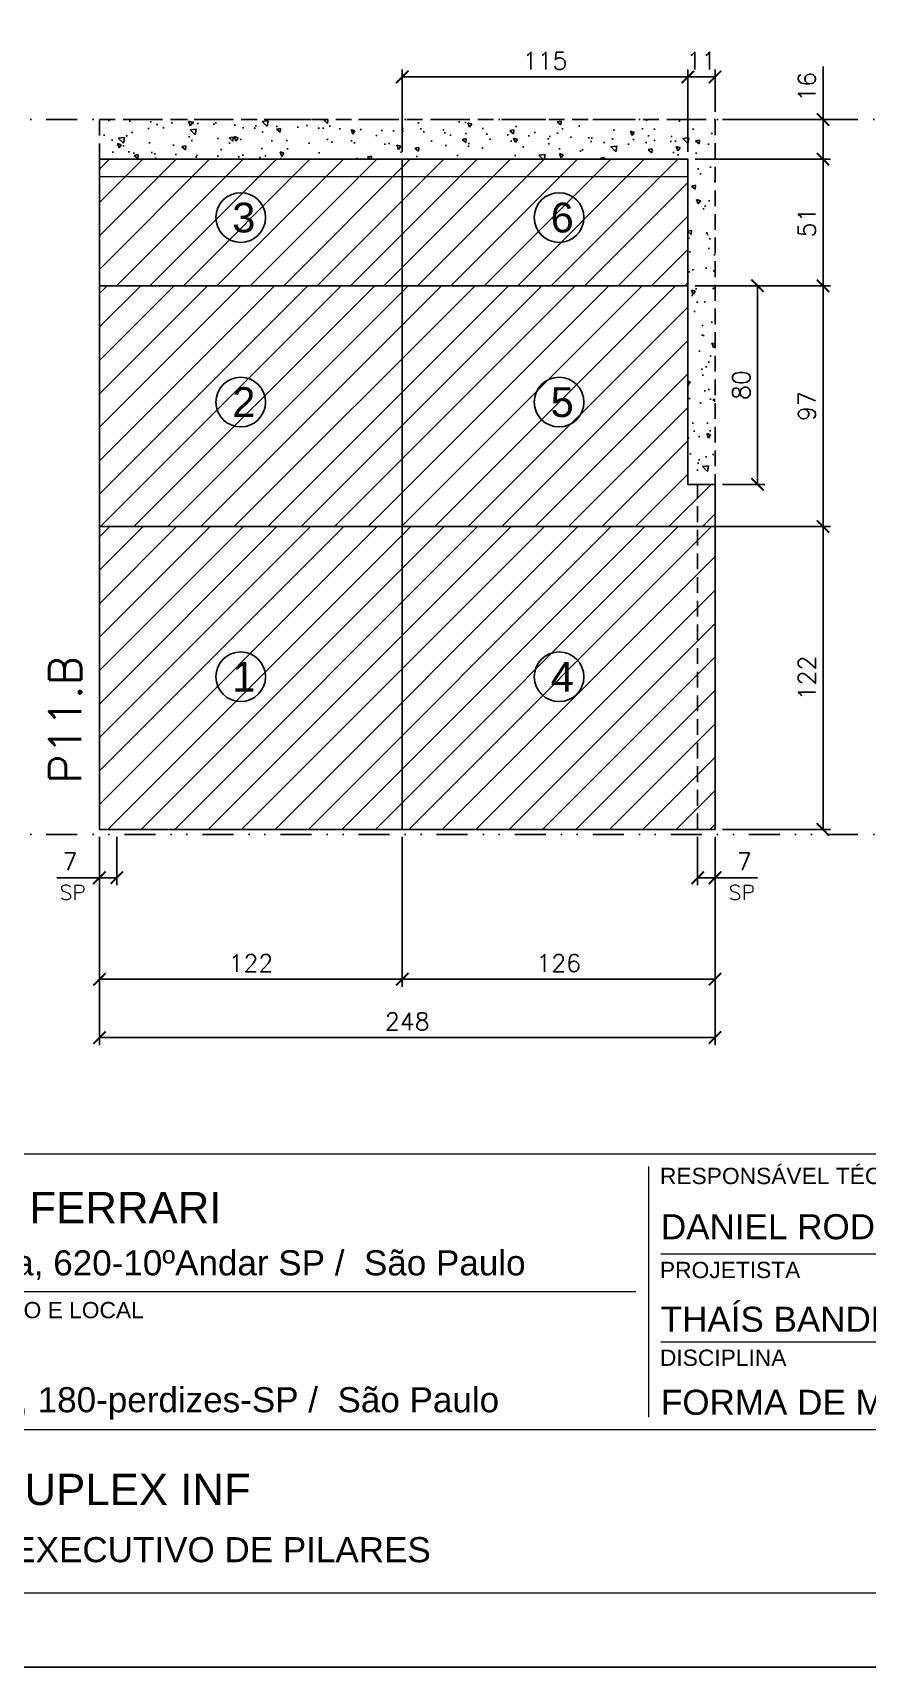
# Model space of a CAD drawing. Extents: x -23436 to 4767, y -3862 to 10024.
# Drawn here: x -18553 to -18217, y 632 to 1291 of the extents above; entities that cross this region are included whole.
import ezdxf
from ezdxf.enums import TextEntityAlignment as Align

# ---------------------------------------------------------------- set-up
doc = ezdxf.new("R2010")
doc.units = 0
doc.header["$PDMODE"] = 2
doc.header["$PDSIZE"] = 10
doc.linetypes.add('DIVIDE2', pattern=[0.625, 0.25, -0.125, 0, -0.125, 0, -0.125])
doc.linetypes.add('HIDDEN', pattern=[9.525, 6.35, -3.175])
doc.layers.get('0').update_dxf_attribs({"lineweight": 13})
doc.layers.get('Defpoints').update_dxf_attribs({"lineweight": 13})
for name, color, linetype, lineweight in [('A-GENM', 7, 'Continuous', 18), ('cotas', 4, 'Continuous', 13), ('FOLHA MB', 7, 'Continuous', 13), ('Texto Seção', 7, 'Continuous', 15)]:
    doc.layers.add(name, color=color, linetype=linetype, lineweight=lineweight)
for name, color, linetype in [('Concreto', 250, 'HIDDEN'), ('Cota', 4, 'Continuous'), ('MB Logo', 254, 'Continuous'), ('Nível', 160, 'Continuous'), ('Painéis', 30, 'Continuous'), ('Reaproveitamento', 252, 'Continuous'), ('Romaneio', 10, 'Continuous'), ('Sarrafo de Pressão', 42, 'HIDDEN')]:
    doc.layers.add(name, color=color, linetype=linetype)
doc.layers.add('Laje_Perimetro', color=7, linetype='Continuous', plot=False)
doc.styles.add('ARIAL', font='arial.ttf', dxfattribs={"oblique": 15, "height": 25})
doc.styles.add('MB_C01', font='arial.ttf', dxfattribs={"height": 1.3})
doc.styles.add('MB_C02', font='arial.ttf', dxfattribs={"height": 2})
doc.styles.add('MB_C03', font='arial.ttf', dxfattribs={"height": 2.5})
doc.styles.add('REGUA-120', font='ROMANS.shx', dxfattribs={"height": 15})
doc.styles.add('ROMANS', font='romans.shx')
doc.dimstyles.new('Cota Paínel', dxfattribs={"dimtxt": 7, "dimasz": 5, "dimexe": 3, "dimexo": 3, "dimgap": 3, "dimtad": 1, "dimdec": 1, "dimzin": 12, "dimdsep": 46, "dimtxsty": 'ROMANS', "dimblk": 'ARCHTICK', "dimcen": 0, "dimclrd": 4, "dimclre": 4, "dimclrt": 1, "dimadec": 1, "dimazin": 3, "dimtfac": 1, "dimtdec": 1, "dimtmove": 0, "dimatfit": 3, "dimldrblk": 'OBLIQUE', "dimfxl": 0, "dimtolj": 1, "dimtzin": 12, "dimarcsym": 0})
doc.dimstyles.new('PAINEL', dxfattribs={"dimtxt": 7, "dimasz": 5, "dimexe": 3, "dimexo": 3, "dimgap": 3, "dimtad": 1, "dimdec": 1, "dimzin": 12, "dimdsep": 46, "dimtxsty": 'ROMANS', "dimblk": 'ARCHTICK', "dimcen": 0, "dimclrd": 4, "dimclre": 4, "dimclrt": 1, "dimadec": 1, "dimazin": 3, "dimtfac": 1, "dimtdec": 1, "dimtmove": 0, "dimatfit": 3, "dimldrblk": 'OBLIQUE', "dimfxl": 0, "dimtolj": 1, "dimtzin": 12, "dimarcsym": 0})
pattern_1 = [(45, (-3170.02, 11500), (-6.735192, 6.735192), [])]

# ---------------------------------------------------------------- blocks, each defined once
blk = doc.blocks.new('A$C169d8357')
at = {"layer": 'FOLHA MB', "color": 1}
for p, q in [((1109.82, 356.72), (70, 356.72)), ((786.55, 351.67), (786.55, 250.65)), ((938.09, 316.32), (791.61, 316.32)), ((781.5, 301.16), (450.7, 301.16)), ((938.09, 280.96), (791.61, 280.96)), ((938.09, 245.6), (450.7, 245.6))]:
    blk.add_line(p, q, dxfattribs=at)
for points in [[(0, 1199.94), (0, 149.94), (1485.02, 149.94), (1485.02, 1199.94)], [(70, 1169.94), (70, 179.94), (1455.02, 179.94), (1455.02, 1169.94)]]:
    blk.add_lwpolyline(points, close=True, dxfattribs=at)
at = {"layer": 'FOLHA MB', "color": 6}
for s, height, style, p in [('RESPONSÁVEL TÉCNICO', 6.5663, 'MB_C01', (791.21, 344.6)), ('Rua Hungria, 620-10ºAndar SP /  São Paulo', 10.102, 'MB_C02', (459.73, 307.83)), ('PROJETISTA', 6.566, 'MB_C01', (791.21, 306.72)), ('EMPREENDIMENTO E LOCAL', 6.5663, 'MB_C01', (454.33, 290.56)), ('DISCIPLINA', 6.566, 'MB_C01', (791.21, 271.36)), ('Rua Iperoig, 180-perdizes-SP /  São Paulo', 10.102, 'MB_C02', (459.73, 252.69)), ('PROJETO EXECUTIVO DE PILARES', 10.102, 'MB_C02', (459.73, 192.28))]:
    blk.add_text(s, height=height, dxfattribs=dict(at, style=style)).set_placement(p)
at = {"layer": 'FOLHA MB', "color": 5}
for s, height, style, p in [('TOLEDO FERRARI', 12.6276, 'MB_C03', (459.73, 328.83)), ('DANIEL RODRIGUES', 10.102, 'MB_C02', (791.61, 322.38)), ('THAÍS BANDEIRA', 10.102, 'MB_C02', (791.51, 285.11)), ('FORMA DE MADEIRA', 10.102, 'MB_C02', (791.61, 251.66)), ('TIPO E DUPLEX INF', 12.6276, 'MB_C03', (459.73, 215.3))]:
    blk.add_text(s, height=height, dxfattribs=dict(at, style=style)).set_placement(p)
blk = doc.blocks.new('_ArchTick')
at = {"color": 0, "linetype": 'ByBlock', "const_width": 0.15}
blk.add_lwpolyline([(-0.5, -0.5), (0.5, 0.5)], dxfattribs=at)
blk = doc.blocks.new('*D4319')
at = {"layer": 'Cota', "color": 4, "lineweight": -2, "transparency": 16777216}
for p, q in [((-18525.99, 966.82), (-18525.99, 906.44)), ((-18403.99, 966.82), (-18403.99, 906.44)), ((-18525.99, 909.44), (-18403.99, 909.44))]:
    blk.add_line(p, q, dxfattribs=at)
at = {"layer": 'Defpoints', "color": 0, "transparency": 16777216}
for p in [(-18525.99, 969.82), (-18403.99, 969.82), (-18403.99, 909.44)]:
    blk.add_point(p, dxfattribs=at)
at = {"layer": 'Cota', "color": 4, "lineweight": -2, "transparency": 16777216, "xscale": 5, "yscale": 5, "zscale": 5, "rotation": 180}
blk.add_blockref('_ArchTick', (-18525.99, 909.44), dxfattribs=at)
at = {"layer": 'Cota', "color": 4, "lineweight": -2, "transparency": 16777216, "xscale": 5, "yscale": 5, "zscale": 5}
blk.add_blockref('_ArchTick', (-18403.99, 909.44), dxfattribs=at)
at = {"layer": 'Cota', "color": 1, "transparency": 16777216, "insert": (-18464.99, 915.94), "char_height": 7, "attachment_point": 5, "style": 'ROMANS'}
blk.add_mtext('\\A1;122', dxfattribs=at)
blk = doc.blocks.new('_OBLIQUE')
at = {"color": 0, "linetype": 'ByBlock', "lineweight": -2}
for p, q in [((0, 0), (-1, 0)), ((-0.5, -0.5), (0.5, 0.5))]:
    blk.add_line(p, q, dxfattribs=at)
blk = doc.blocks.new('*D4320')
at = {"layer": 'Cota', "color": 4, "lineweight": -2, "transparency": 16777216}
for p, q in [((-18403.99, 966.82), (-18403.99, 906.44)), ((-18277.99, 966.82), (-18277.99, 906.44)), ((-18403.99, 909.44), (-18277.99, 909.44))]:
    blk.add_line(p, q, dxfattribs=at)
at = {"layer": 'Defpoints', "color": 0, "transparency": 16777216}
for p in [(-18403.99, 969.82), (-18277.99, 969.82), (-18277.99, 909.44)]:
    blk.add_point(p, dxfattribs=at)
at = {"layer": 'Cota', "color": 4, "lineweight": -2, "transparency": 16777216, "xscale": 5, "yscale": 5, "zscale": 5, "rotation": 180}
blk.add_blockref('_ArchTick', (-18403.99, 909.44), dxfattribs=at)
at = {"layer": 'Cota', "color": 4, "lineweight": -2, "transparency": 16777216, "xscale": 5, "yscale": 5, "zscale": 5}
blk.add_blockref('_ArchTick', (-18277.99, 909.44), dxfattribs=at)
at = {"layer": 'Cota', "color": 1, "transparency": 16777216, "insert": (-18340.99, 915.94), "char_height": 7, "attachment_point": 5, "style": 'ROMANS'}
blk.add_mtext('\\A1;126', dxfattribs=at)
blk = doc.blocks.new('*D4321')
at = {"layer": 'Cota', "color": 4, "lineweight": -2, "transparency": 16777216}
for p, q in [((-18525.99, 966.82), (-18525.99, 882.94)), ((-18277.99, 966.82), (-18277.99, 882.94)), ((-18525.99, 885.94), (-18277.99, 885.94))]:
    blk.add_line(p, q, dxfattribs=at)
at = {"layer": 'Defpoints', "color": 0, "transparency": 16777216}
for p in [(-18525.99, 969.82), (-18277.99, 969.82), (-18277.99, 885.94)]:
    blk.add_point(p, dxfattribs=at)
at = {"layer": 'Cota', "color": 4, "lineweight": -2, "transparency": 16777216, "xscale": 5, "yscale": 5, "zscale": 5, "rotation": 180}
blk.add_blockref('_ArchTick', (-18525.99, 885.94), dxfattribs=at)
at = {"layer": 'Cota', "color": 4, "lineweight": -2, "transparency": 16777216, "xscale": 5, "yscale": 5, "zscale": 5}
blk.add_blockref('_ArchTick', (-18277.99, 885.94), dxfattribs=at)
at = {"layer": 'Cota', "color": 1, "transparency": 16777216, "insert": (-18401.99, 892.44), "char_height": 7, "attachment_point": 5, "style": 'ROMANS'}
blk.add_mtext('\\A1;248', dxfattribs=at)
blk = doc.blocks.new('*D4322')
at = {"layer": 'Cota', "color": 4, "lineweight": -2, "transparency": 16777216}
for p, q in [((-18274.99, 1091.82), (-18231.49, 1091.82)), ((-18234.49, 969.82), (-18234.49, 1091.82)), ((-18274.99, 969.82), (-18231.49, 969.82))]:
    blk.add_line(p, q, dxfattribs=at)
at = {"layer": 'Defpoints', "color": 0, "transparency": 16777216}
for p in [(-18277.99, 1091.82), (-18234.49, 1091.82), (-18277.99, 969.82)]:
    blk.add_point(p, dxfattribs=at)
at = {"layer": 'Cota', "color": 4, "lineweight": -2, "transparency": 16777216, "xscale": 5, "yscale": 5, "zscale": 5}
for p, rotation in [((-18234.49, 1091.82), 90), ((-18234.49, 969.82), 270)]:
    blk.add_blockref('_ArchTick', p, dxfattribs=dict(at, rotation=rotation))
at = {"layer": 'Cota', "color": 1, "transparency": 16777216, "insert": (-18240.99, 1030.82), "char_height": 7, "attachment_point": 5, "rotation": 90, "style": 'ROMANS'}
blk.add_mtext('\\A1;122', dxfattribs=at)
blk = doc.blocks.new('*D4323')
at = {"layer": 'Cota', "color": 4, "lineweight": -2, "transparency": 16777216}
for p, q in [((-18525.99, 966.82), (-18525.99, 947.34)), ((-18518.99, 966.82), (-18518.99, 947.34)), ((-18525.99, 950.34), (-18543.16, 950.34)), ((-18518.99, 950.34), (-18525.99, 950.34))]:
    blk.add_line(p, q, dxfattribs=at)
at = {"layer": 'Defpoints', "color": 0, "transparency": 16777216}
for p in [(-18525.99, 969.82), (-18518.99, 969.82), (-18525.99, 950.34)]:
    blk.add_point(p, dxfattribs=at)
at = {"layer": 'Cota', "color": 4, "lineweight": -2, "transparency": 16777216, "xscale": 5, "yscale": 5, "zscale": 5, "rotation": 180}
blk.add_blockref('_ArchTick', (-18525.99, 950.34), dxfattribs=at)
at = {"layer": 'Cota', "color": 4, "lineweight": -2, "transparency": 16777216, "xscale": 5, "yscale": 5, "zscale": 5}
blk.add_blockref('_ArchTick', (-18518.99, 950.34), dxfattribs=at)
at = {"layer": 'Cota', "color": 1, "transparency": 16777216, "insert": (-18537.82, 956.84), "char_height": 7, "attachment_point": 5, "style": 'ROMANS'}
blk.add_mtext('\\A1;7', dxfattribs=at)
blk = doc.blocks.new('*D4324')
at = {"layer": 'Cota', "color": 4, "lineweight": -2, "transparency": 16777216}
for p, q in [((-18284.99, 966.82), (-18284.99, 947.34)), ((-18277.99, 966.82), (-18277.99, 947.34)), ((-18284.99, 950.34), (-18277.99, 950.34)), ((-18277.99, 950.34), (-18260.82, 950.34))]:
    blk.add_line(p, q, dxfattribs=at)
at = {"layer": 'Defpoints', "color": 0, "transparency": 16777216}
for p in [(-18284.99, 969.82), (-18277.99, 969.82), (-18277.99, 950.34)]:
    blk.add_point(p, dxfattribs=at)
at = {"layer": 'Cota', "color": 4, "lineweight": -2, "transparency": 16777216, "xscale": 5, "yscale": 5, "zscale": 5, "rotation": 180}
blk.add_blockref('_ArchTick', (-18284.99, 950.34), dxfattribs=at)
at = {"layer": 'Cota', "color": 4, "lineweight": -2, "transparency": 16777216, "xscale": 5, "yscale": 5, "zscale": 5}
blk.add_blockref('_ArchTick', (-18277.99, 950.34), dxfattribs=at)
at = {"layer": 'Cota', "color": 1, "transparency": 16777216, "insert": (-18266.16, 956.84), "char_height": 7, "attachment_point": 5, "style": 'ROMANS'}
blk.add_mtext('\\A1;7', dxfattribs=at)
blk = doc.blocks.new('*D4352')
at = {"layer": 'Cota', "color": 4, "lineweight": -2, "transparency": 16777216}
for p, q in [((-18285.99, 1188.82), (-18231.49, 1188.82)), ((-18234.49, 1091.82), (-18234.49, 1188.82)), ((-18285.99, 1091.82), (-18231.49, 1091.82))]:
    blk.add_line(p, q, dxfattribs=at)
at = {"layer": 'Defpoints', "color": 0, "transparency": 16777216}
for p in [(-18288.99, 1188.82), (-18234.49, 1188.82), (-18288.99, 1091.82)]:
    blk.add_point(p, dxfattribs=at)
at = {"layer": 'Cota', "color": 4, "lineweight": -2, "transparency": 16777216, "xscale": 5, "yscale": 5, "zscale": 5}
for p, rotation in [((-18234.49, 1188.82), 90), ((-18234.49, 1091.82), 270)]:
    blk.add_blockref('_ArchTick', p, dxfattribs=dict(at, rotation=rotation))
at = {"layer": 'Cota', "color": 1, "transparency": 16777216, "insert": (-18240.99, 1140.32), "char_height": 7, "attachment_point": 5, "rotation": 90, "style": 'ROMANS'}
blk.add_mtext('\\A1;97', dxfattribs=at)
blk = doc.blocks.new('*D4357')
at = {"layer": 'A-GENM', "color": 4, "lineweight": -2, "transparency": 16777216}
for p, q in [((-18285.99, 1239.82), (-18231.49, 1239.82)), ((-18234.49, 1239.82), (-18234.49, 1188.82)), ((-18285.99, 1188.82), (-18231.49, 1188.82))]:
    blk.add_line(p, q, dxfattribs=at)
at = {"layer": 'Defpoints', "color": 0, "transparency": 16777216}
for p in [(-18288.99, 1239.82), (-18288.99, 1188.82), (-18234.49, 1188.82)]:
    blk.add_point(p, dxfattribs=at)
at = {"layer": 'A-GENM', "color": 4, "lineweight": -2, "transparency": 16777216, "xscale": 5, "yscale": 5, "zscale": 5}
for p, rotation in [((-18234.49, 1239.82), 90), ((-18234.49, 1188.82), 270)]:
    blk.add_blockref('_ArchTick', p, dxfattribs=dict(at, rotation=rotation))
at = {"layer": 'A-GENM', "color": 1, "transparency": 16777216, "insert": (-18240.99, 1214.32), "char_height": 7, "attachment_point": 5, "rotation": 90, "style": 'ROMANS'}
blk.add_mtext('\\A1;51', dxfattribs=at)
blk = doc.blocks.new('*D4241')
at = {"layer": 'cotas', "color": 4, "lineweight": -2, "transparency": 16777216}
for p, q in [((-18288.99, 1242.82), (-18288.99, 1275.93)), ((-18288.99, 1272.93), (-18277.99, 1272.93)), ((-18277.99, 1258.82), (-18277.99, 1275.93))]:
    blk.add_line(p, q, dxfattribs=at)
at = {"layer": 'Defpoints', "color": 0, "transparency": 16777216}
for p in [(-18277.99, 1272.93), (-18277.99, 1255.82), (-18288.99, 1239.82)]:
    blk.add_point(p, dxfattribs=at)
at = {"layer": 'cotas', "color": 4, "lineweight": -2, "transparency": 16777216, "xscale": 5, "yscale": 5, "zscale": 5, "rotation": 180}
blk.add_blockref('_ArchTick', (-18288.99, 1272.93), dxfattribs=at)
at = {"layer": 'cotas', "color": 4, "lineweight": -2, "transparency": 16777216, "xscale": 5, "yscale": 5, "zscale": 5}
blk.add_blockref('_ArchTick', (-18277.99, 1272.93), dxfattribs=at)
at = {"layer": 'cotas', "color": 1, "transparency": 16777216, "insert": (-18283.49, 1279.43), "char_height": 7, "attachment_point": 5, "style": 'ROMANS'}
blk.add_mtext('\\A1;11', dxfattribs=at)
blk = doc.blocks.new('*D4242')
at = {"layer": 'cotas', "color": 4, "lineweight": -2, "transparency": 16777216}
for p, q in [((-18285.99, 1188.82), (-18257.9, 1188.82)), ((-18260.9, 1108.82), (-18260.9, 1188.82)), ((-18274.99, 1108.82), (-18257.9, 1108.82))]:
    blk.add_line(p, q, dxfattribs=at)
at = {"layer": 'Defpoints', "color": 0, "transparency": 16777216}
for p in [(-18288.99, 1188.82), (-18260.9, 1188.82), (-18277.99, 1108.82)]:
    blk.add_point(p, dxfattribs=at)
at = {"layer": 'cotas', "color": 4, "lineweight": -2, "transparency": 16777216, "xscale": 5, "yscale": 5, "zscale": 5}
for p, rotation in [((-18260.9, 1188.82), 90), ((-18260.9, 1108.82), 270)]:
    blk.add_blockref('_ArchTick', p, dxfattribs=dict(at, rotation=rotation))
at = {"layer": 'cotas', "color": 1, "transparency": 16777216, "insert": (-18267.4, 1148.82), "char_height": 7, "attachment_point": 5, "rotation": 90, "style": 'ROMANS'}
blk.add_mtext('\\A1;80', dxfattribs=at)
blk = doc.blocks.new('*D4243')
at = {"layer": 'cotas', "color": 4, "lineweight": -2, "transparency": 16777216}
for p, q in [((-18403.99, 1242.82), (-18403.99, 1275.93)), ((-18403.99, 1272.93), (-18288.99, 1272.93)), ((-18288.99, 1242.82), (-18288.99, 1275.93))]:
    blk.add_line(p, q, dxfattribs=at)
at = {"layer": 'Defpoints', "color": 0, "transparency": 16777216}
for p in [(-18288.99, 1272.93), (-18403.99, 1239.82), (-18288.99, 1239.82)]:
    blk.add_point(p, dxfattribs=at)
at = {"layer": 'cotas', "color": 4, "lineweight": -2, "transparency": 16777216, "xscale": 5, "yscale": 5, "zscale": 5, "rotation": 180}
blk.add_blockref('_ArchTick', (-18403.99, 1272.93), dxfattribs=at)
at = {"layer": 'cotas', "color": 4, "lineweight": -2, "transparency": 16777216, "xscale": 5, "yscale": 5, "zscale": 5}
blk.add_blockref('_ArchTick', (-18288.99, 1272.93), dxfattribs=at)
at = {"layer": 'cotas', "color": 1, "transparency": 16777216, "insert": (-18346.49, 1279.43), "char_height": 7, "attachment_point": 5, "style": 'ROMANS'}
blk.add_mtext('\\A1;115', dxfattribs=at)
blk = doc.blocks.new('*D5092')
at = {"layer": 'cotas', "color": 4, "lineweight": -2, "transparency": 16777216}
for p, q in [((-18234.49, 1255.82), (-18234.49, 1277.15)), ((-18274.99, 1255.82), (-18231.49, 1255.82)), ((-18234.49, 1239.82), (-18234.49, 1255.82)), ((-18285.99, 1239.82), (-18231.49, 1239.82))]:
    blk.add_line(p, q, dxfattribs=at)
at = {"layer": 'Defpoints', "color": 0, "transparency": 16777216}
for p in [(-18277.99, 1255.82), (-18234.49, 1255.82), (-18288.99, 1239.82)]:
    blk.add_point(p, dxfattribs=at)
at = {"layer": 'cotas', "color": 4, "lineweight": -2, "transparency": 16777216, "xscale": 5, "yscale": 5, "zscale": 5}
for p, rotation in [((-18234.49, 1255.82), 90), ((-18234.49, 1239.82), 270)]:
    blk.add_blockref('_ArchTick', p, dxfattribs=dict(at, rotation=rotation))
at = {"layer": 'cotas', "color": 1, "transparency": 16777216, "insert": (-18240.99, 1268.98), "char_height": 7, "attachment_point": 5, "rotation": 90, "style": 'ROMANS'}
blk.add_mtext('\\A1;16', dxfattribs=at)

msp = doc.modelspace()

# ---------------------------------------------------------------- hatches: boundary and pattern name
at = {"layer": 'Concreto'}
h = msp.add_hatch(dxfattribs=at)
h.set_pattern_fill('AR-CONC', color=256, scale=0.1, angle=-270)
h.set_pattern_definition([(140, (1585, -36), (1.593909, 18.218467), [1.905, -20.955]), (85, (1585, -36), (-19.105685, -3.524342), [1.524, -16.764058]), (190.45144, (1585.133, -34.482), (-17.511775, 14.694125), [1.619001, -17.809024]), (136.1842, (1579.92, -36), (4.204233, 27.107904), [2.8575, -31.4325]), (186.63556, (1580.27, -33.74), (-24.742612, 23.740413), [2.428502, -26.71356]), (81.18415, (1579.92, -36), (-24.742612, 23.740413), [2.285997, -25.145973]), (111, (1581.19, -33.46), (10.22652, 15.161439), [1.905, -20.955]), (56, (1581.19, -33.46), (-18.418797, 6.180203), [1.524, -16.764]), (161.45145, (1582.042, -32.197), (-8.192277, 21.341642), [1.619001, -17.808994]), (127.5, (1585, -36), (-8.4555039, 0.3088603), [0, -16.5608, 0, -17.018, 0, -16.8275]), (97.5, (1585, -36), (-10.0180575, 6.6819663), [0, -9.7028, 0, -16.1798, 0, -6.4135]), (57.5, (1585, -41.664), (0.5728744, 13.5590595), [0, -6.35, 0, -19.812, 0, -26.289]), (47.5, (1585, -44.204), (-2.542649, 14.812918), [0, -8.255, 0, -13.1572, 0, -18.669])])
h.paths.add_polyline_path([(-18525.991, 1239.818), (-18525.991, 1255.818), (-18277.991, 1255.818), (-18277.991, 1108.818), (-18288.991, 1108.818), (-18288.991, 1239.818)])
at = {"layer": 'Reaproveitamento'}
h = msp.add_hatch(dxfattribs=at)
h.set_pattern_fill('ANSI31', color=256, scale=3, style=0)
h.set_pattern_definition(pattern_1)
h.paths.add_polyline_path([(-18525.991, 1200.195), (-18525.991, 1188.818), (-18288.991, 1188.818), (-18288.991, 1239.818), (-18525.991, 1239.818)])
h = msp.add_hatch(dxfattribs=at)
h.set_pattern_fill('ANSI31', color=256, scale=3, style=0)
h.set_pattern_definition([(45, (1585, -4e-12), (-6.735192, 6.735192), [])])
h.paths.add_polyline_path([(-18277.991, 1091.818), (-18525.991, 1091.818), (-18525.991, 1188.818), (-18288.991, 1188.818), (-18288.991, 1108.818), (-18277.991, 1108.818)])
h = msp.add_hatch(dxfattribs=at)
h.set_pattern_fill('ANSI31', color=256, scale=3, style=0)
h.set_pattern_definition(pattern_1)
h.paths.add_polyline_path([(-18277.991, 1059.818), (-18277.991, 1091.818), (-18525.991, 1091.818), (-18525.991, 969.818), (-18277.991, 969.818)])

# ---------------------------------------------------------------- linework, layer by layer
at = {"layer": 'Concreto'}
msp.add_lwpolyline([(-18525.991, 1239.818), (-18525.991, 1255.818), (-18277.991, 1255.818), (-18277.991, 1108.818), (-18288.991, 1108.818), (-18288.991, 1239.818)], close=True, dxfattribs=at)
at = {"layer": 'cotas', "color": 50}
for p, q in [((-18525.991, 1239.818), (-18525.991, 1236.318)), ((-18525.991, 1239.818), (-18288.991, 1239.818)), ((-18288.991, 1239.818), (-18288.991, 1236.318)), ((-18525.991, 1232.818), (-18525.991, 1236.318)), ((-18525.991, 1232.818), (-18288.991, 1232.818)), ((-18288.991, 1232.818), (-18288.991, 1236.318))]:
    msp.add_line(p, q, dxfattribs=at)
at = {"layer": 'Laje_Perimetro'}
msp.add_lwpolyline([(-17606.377, 1682.259), (-19091.397, 1682.259), (-19091.397, 632.259), (-17606.377, 632.259)], close=True, dxfattribs=at)
at = {"layer": 'Nível', "linetype": 'DIVIDE2', "ltscale": 50}
for p, q in [((-17654.314, 1255.818), (-18998.675, 1255.818)), ((-17654.314, 967.818), (-18998.675, 967.818))]:
    msp.add_line(p, q, dxfattribs=at)
at = {"layer": 'Painéis', "color": 32, "true_color": 0xcd6928}
msp.add_line((-18403.991, 969.818), (-18403.991, 1239.818), dxfattribs=at)
for points in [[(-18525.991, 1188.818), (-18288.991, 1188.818), (-18288.991, 1239.818), (-18525.991, 1239.818)], [(-18277.991, 1091.818), (-18525.991, 1091.818), (-18525.991, 1188.818), (-18288.991, 1188.818), (-18288.991, 1108.818), (-18277.991, 1108.818)]]:
    msp.add_lwpolyline(points, close=True, dxfattribs=at)
msp.add_lwpolyline([(-18277.991, 1091.818), (-18525.991, 1091.818), (-18525.991, 969.818), (-18277.991, 969.818), (-18277.991, 1059.818), (-18277.991, 1059.818), (-18277.991, 1091.818)], dxfattribs=at)
at = {"layer": 'Romaneio'}
for centre in [(-18469.094, 1216.297), (-18340.815, 1216.297), (-18469.094, 1141.943), (-18340.815, 1141.943), (-18469.094, 1031.299), (-18340.815, 1031.299)]:
    msp.add_circle(centre, 10, dxfattribs=at)
at = {"layer": 'Sarrafo de Pressão'}
msp.add_line((-18284.991, 969.818), (-18284.991, 1108.818), dxfattribs=at)

# ---------------------------------------------------------------- block references
at = {"layer": 'MB Logo'}
msp.add_blockref('A$C169d8357', (-19091.397, 482.321), dxfattribs=at)

# ---------------------------------------------------------------- texts
at = {"layer": 'Romaneio', "color": 0, "style": 'ARIAL'}
for s, p in [('3', (-18467.842, 1216.297)), ('6', (-18339.562, 1216.297)), ('2', (-18467.842, 1141.943)), ('5', (-18339.562, 1141.943)), ('1', (-18467.842, 1031.299)), ('4', (-18339.562, 1031.299))]:
    msp.add_text(s, height=12, dxfattribs=at).set_placement(p, align=Align.MIDDLE_CENTER)
at = {"layer": 'Texto Seção', "insert": (-18533.308, 988.283), "char_height": 13, "width": 285.32988, "attachment_point": 7, "rotation": 90, "style": 'REGUA-120'}
msp.add_mtext('P11.B', dxfattribs=at)
at = {"layer": 'Texto Seção', "char_height": 6, "style": 'ROMANS'}
for insert, attachment_point in [((-18542.05, 941.391), 7), ((-18261.931, 941.391), 9)]:
    msp.add_mtext('SP', dxfattribs=dict(at, insert=insert, attachment_point=attachment_point))

# ---------------------------------------------------------------- dimensions: what is measured, and where the dimension line sits
at = {"layer": 'A-GENM', "color": 6}
dim = msp.add_linear_dim(base=(-18234.492, 1188.818), p1=(-18288.991, 1239.818), p2=(-18288.991, 1188.818), angle=90, dimstyle='PAINEL', override={"dimarcsym": 2}, dxfattribs=at)
dim.commit()
dim.dimension.update_dxf_attribs({"geometry": '*D4357', "text_midpoint": (-18240.992, 1214.318)})
at = {"layer": 'Cota'}
for base, p1, p2, picture, middle in [((-18234.492, 1188.818), (-18288.991, 1091.818), (-18288.991, 1188.818), '*D4352', (-18240.992, 1140.318)), ((-18234.492, 1091.818), (-18277.991, 969.818), (-18277.991, 1091.818), '*D4322', (-18240.992, 1030.818))]:
    dim = msp.add_linear_dim(base=base, p1=p1, p2=p2, angle=90, dimstyle='PAINEL', override={"dimarcsym": 2}, dxfattribs=at)
    dim.commit()
    dim.dimension.update_dxf_attribs({"geometry": picture, "text_midpoint": middle})
dim = msp.add_linear_dim(base=(-18525.991, 950.34), p1=(-18518.991, 969.818), p2=(-18525.991, 969.818), dimstyle='Cota Paínel', dxfattribs=at)
dim.commit()
dim.dimension.update_dxf_attribs({"geometry": '*D4323', "text_midpoint": (-18537.824, 950.34), "dimtype": 160})
for base, p1, p2, picture, middle in [((-18403.991, 909.442), (-18525.991, 969.818), (-18403.991, 969.818), '*D4319', (-18464.991, 915.942)), ((-18277.991, 885.942), (-18525.991, 969.818), (-18277.991, 969.818), '*D4321', (-18401.991, 892.442)), ((-18277.991, 909.442), (-18403.991, 969.818), (-18277.991, 969.818), '*D4320', (-18340.991, 915.942))]:
    dim = msp.add_linear_dim(base=base, p1=p1, p2=p2, dimstyle='PAINEL', override={"dimarcsym": 2}, dxfattribs=at)
    dim.commit()
    dim.dimension.update_dxf_attribs({"geometry": picture, "text_midpoint": middle})
dim = msp.add_linear_dim(base=(-18277.991, 950.34), p1=(-18284.991, 969.818), p2=(-18277.991, 969.818), angle=180, dimstyle='Cota Paínel', dxfattribs=at)
dim.commit()
dim.dimension.update_dxf_attribs({"geometry": '*D4324', "text_midpoint": (-18266.157, 950.34), "dimtype": 160})
at = {"layer": 'cotas'}
dim = msp.add_linear_dim(base=(-18288.991, 1272.926), p1=(-18403.991, 1239.818), p2=(-18288.991, 1239.818), dimstyle='PAINEL', override={"dimarcsym": 2}, dxfattribs=at)
dim.commit()
dim.dimension.update_dxf_attribs({"geometry": '*D4243', "text_midpoint": (-18346.491, 1279.426)})
dim = msp.add_linear_dim(base=(-18277.991, 1272.926), p1=(-18288.991, 1239.818), p2=(-18277.991, 1255.818), dimstyle='PAINEL', override={"dimarcsym": 2}, dxfattribs=at)
dim.commit()
dim.dimension.update_dxf_attribs({"geometry": '*D4241', "text_midpoint": (-18283.491, 1272.926), "dimtype": 160})
at = {"layer": 'cotas', "color": 2}
dim = msp.add_linear_dim(base=(-18234.492, 1255.818), p1=(-18288.991, 1239.818), p2=(-18277.991, 1255.818), angle=90, dimstyle='PAINEL', override={"dimarcsym": 2}, dxfattribs=at)
dim.commit()
dim.dimension.update_dxf_attribs({"geometry": '*D5092', "text_midpoint": (-18240.992, 1268.985)})
at = {"layer": 'cotas'}
dim = msp.add_linear_dim(base=(-18260.9, 1188.818), p1=(-18277.991, 1108.818), p2=(-18288.991, 1188.818), angle=90, dimstyle='PAINEL', override={"dimarcsym": 2}, dxfattribs=at)
dim.commit()
dim.dimension.update_dxf_attribs({"geometry": '*D4242', "text_midpoint": (-18267.4, 1148.818)})

doc.saveas('drawing.dxf')
